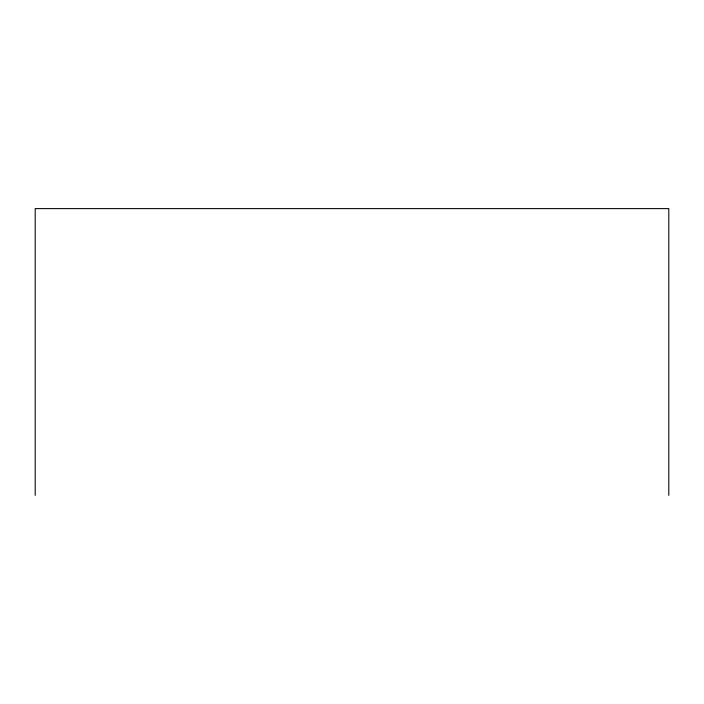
<?xml version="1.0" encoding="UTF-8"?>
<svg xmlns="http://www.w3.org/2000/svg" width="704" height="704" viewBox="0 0 704 704"><rect width="100%" height="100%" fill="white"/><g stroke="black" fill="none" stroke-linecap="round" stroke-linejoin="round"><path stroke-width="1.06" d="M668.8 495.387L668.8 208.613L35.2 208.613L35.2 495.387"/></g></svg>
